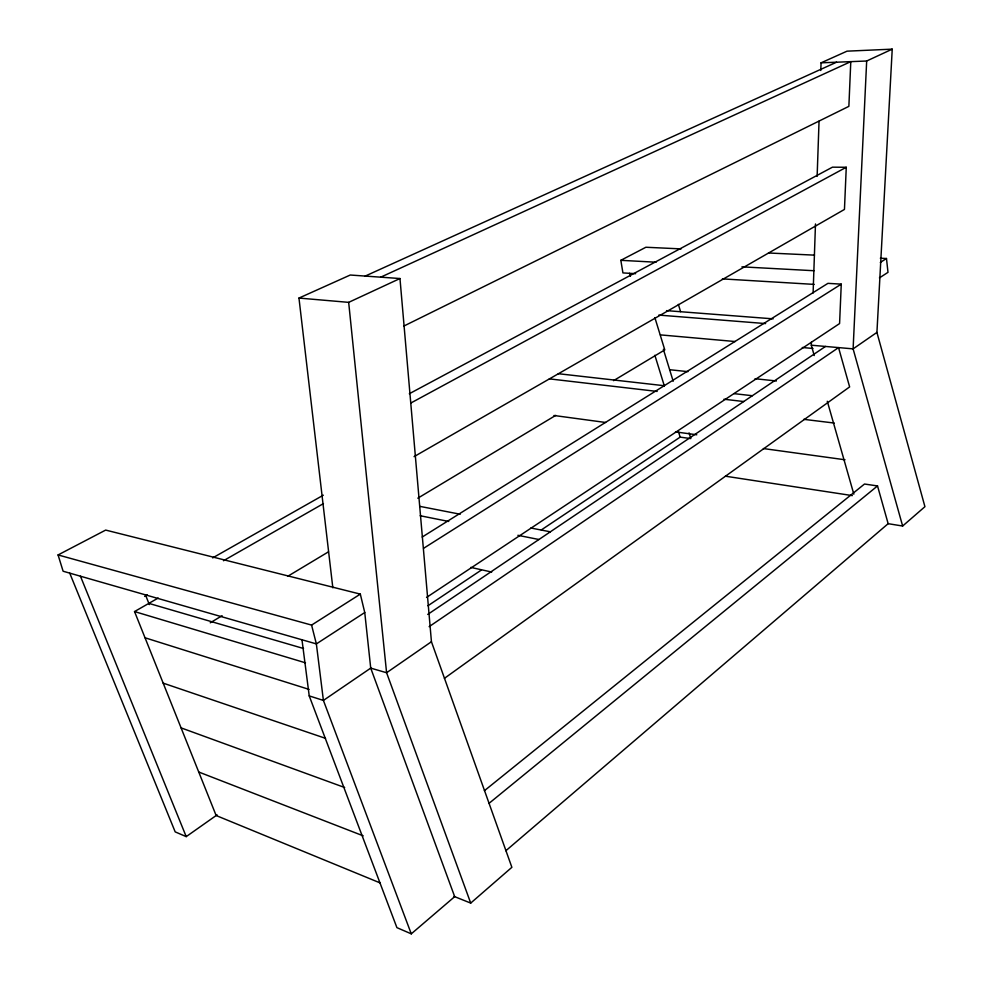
<?xml version="1.0" encoding="UTF-8"?>
<svg xmlns="http://www.w3.org/2000/svg" width="983" height="983" viewBox="0 0 983 983"><rect width="100%" height="100%" fill="white"/><g stroke="black" fill="none" stroke-linecap="round" stroke-linejoin="round"><path stroke-width="1.47" d="M814.243 355.539L811.294 345.205L811.393 342.133M813.101 293.032L815.485 223.964M817.131 176.387L819.048 121.142M820.793 70.493L821.063 62.826L847.039 51.165L892.232 49.15L876.922 332.414L924.929 506.687L902.64 526.028L887.772 523.62M422.186 537.037L827.944 283.35L841.264 284.136L839.58 323.567L426.548 597.431M409.309 393.741L832.454 167.171L846.265 167.27L844.458 209.428L414.064 456.64M892.232 49.15L866.674 61.007L853.109 348.867L902.64 526.028M454.023 896.398L470.71 903.094L511.873 867.313L431.439 641.727L399.97 278.533L350.267 275.019L298.967 298.07L332.832 587.822M301.978 639.773L309.227 695.903L396.911 927.645L411.275 933.85L454.687 896.656L370.726 668.121L364.754 612.532L360.319 594.113L105.672 530.083L58.071 554.94L63.109 571.234L316.366 643.902L364.754 612.532M505.864 850.737L888.153 523.681L877.524 485.934L864.499 484.029L484.386 790.713M488.993 803.381L877.524 485.934M444.427 678.344L849.631 386.909L838.548 347.601L429.129 626.675M69.732 573.138L175.183 831.876L186.217 836.631L217.096 814.87M876.922 332.414L853.109 348.867L811.294 345.205M431.439 641.727L386.589 672.741L370.493 668.047M370.726 668.121L323.407 700.424L309.227 695.903M427.728 614.424L825.487 346.446M427.937 605.761L481.437 569.993M541.301 529.96L680.15 437.128L690.828 438.59L689.071 432.876M879.404 277.906L887.993 272.34L886.482 258.504L880.35 258.222M58.071 554.94L311.586 625.09L360.319 594.113M880.326 262.424L886.482 258.504M423.575 548.33L841.264 284.136M210.264 622.804L222.097 615.702M287.773 576.271L328.494 551.819M417.824 498.184L555.751 415.367M613.552 380.654L664.791 349.899L654.875 317.632M380.31 882.992L216.149 815.534L134.536 611.561L158.177 598.045M223.485 560.728L323.444 503.603M144.661 596.435L147.327 594.924M212.66 557.902L323.321 495.186M410.734 403.079L846.265 167.27M635.645 273.679L622.927 272.918L620.826 260.323L645.892 247.249L681.133 248.896M403.89 326.037L848.87 106.348L850.786 61.634L380.716 277.169M298.967 298.07L348.67 302.359L399.97 278.533M365.221 276.076L836.533 62.212M821.063 62.826L866.674 61.007M768.485 252.987L814.452 255.138M620.826 260.323L656.091 262.215M741.944 266.848L814.01 270.73M722.382 278.889L814.182 284.394M666.548 310.64L773.13 318.848M658.807 315.088L765.622 323.579M660.429 334.884L735.173 341.531M802.3 347.515L812.978 348.461M669.644 369.719L687.953 371.648M755.042 378.725L776.398 380.974M558.283 373.7L664.422 385.741M734.166 393.655L752.351 395.719M549.313 378.86L657.148 391.431M723.98 399.233L743.726 401.531M803.762 419.336L834.248 423.046M553.97 415.49L605.614 422.469M675.505 431.906L696.775 434.781M763.386 448.555L845.024 459.774M725.429 476.202L852.347 495.604M419.667 506.331L460.228 514.232M530.82 528.006L550.357 531.815M420.171 515.743L448.727 521.457M517.881 535.305L538.917 539.507M470.783 567.4L491.709 572.045M148.851 603.378L303.526 648.51M134.536 611.561L305.504 662.825M145.017 637.77L309.055 689.402M163.178 683.136L325.545 738.356M181.081 727.875L344.664 787.518M198.726 772.011L363.182 835.833M80.446 576.21L186.217 836.631M145.386 594.654L149.33 604.594M411.275 933.85L323.407 700.424L316.366 643.902L311.586 625.09M470.71 903.094L386.589 672.741L348.67 302.359M629.55 273.311L630.447 276.248M654.862 355.268L664.361 386M678.368 431.365L680.175 437.226M663.378 349.321L673.195 381.257M678.368 304.374L680.58 311.672M827.293 401.261L853.834 494.179"/></g></svg>
